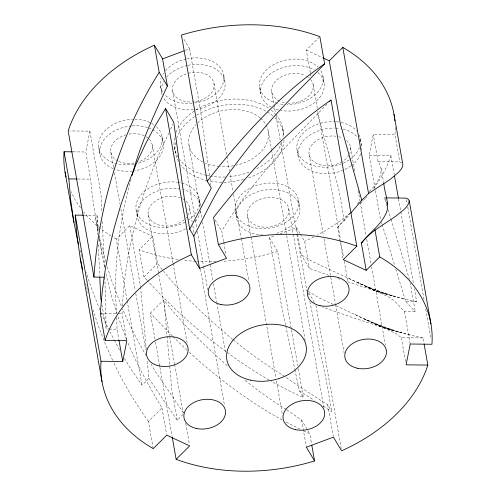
<?xml version="1.0" encoding="UTF-8"?>
<svg xmlns="http://www.w3.org/2000/svg" width="496" height="496" viewBox="0 0 496 496"><rect width="100%" height="100%" fill="white"/><g stroke="black" fill="none" stroke-linecap="round" stroke-linejoin="round"><path stroke-width="0.37" stroke-dasharray="2.48 1.86" d="M126.697 339.934L122.041 313.528L122.264 309.008M122.413 305.989C125.73 246.066 142.228 187.073 168.764 133.319M97.991 232.085L92.56 198.022L90.576 179.149L85.789 151.993L89.881 131.167L69.663 130.932M380.345 218.686L369.173 155.316L373.265 134.49L394.983 134.745L399.776 161.907L401.909 163.004M131.012 179.273C119.077 222.946 113.082 268.417 116.622 313.695M170.636 129.165L172.825 124.322M223.634 241.676L221.768 231.111C238.526 202.424 259.991 176.731 281.561 151.553C296.589 135.073 312.449 119.437 327.782 103.273M357.461 203.98L359.408 201.581M343.003 258.137L337.571 227.311L349.544 213.367M337.571 227.311L344.305 220.608L350.294 213.64M369.241 191.661C376.464 184.066 386.093 171.969 378.057 161.653L373.265 134.49M127.007 299.999L116.269 239.103L129.797 225.649L152.731 236.356L157.517 263.519L163.103 270.667M310.316 72.757L306.33 50.121L319.312 37.206M147.083 280.277L143.989 276.966L139.202 249.81L152.731 236.356M143.989 276.966L157.517 263.519M154.938 339.066L150.375 313.181L163.903 299.733C182.447 324.471 204.972 345.941 228.079 366.37M124.527 358.403L129.946 367.486L142.036 385.249L148.831 378.498L147.207 359.984M153.214 448.626L148.422 421.464L161.95 408.01C149.426 386.688 136.983 365.199 127.763 342.197M148.831 378.498L177.233 420.242L182.937 414.575M185.349 50.35L189.615 48.757L182.987 37.659M285.64 325.196L280.618 301.097L269.44 237.727L275.131 235.594M280.11 233.734L296.465 227.608L299.975 233.48M73.061 151.838L85.789 151.993M369.173 155.316L390.891 155.57L394.246 174.598M378.057 161.653L399.776 161.907M77.847 179L90.576 179.149M386.936 206.007L384.443 197.861L385.938 197.879M84.233 215.214L96.962 215.363L98.549 230.46M395.777 269.018L405.759 301.587L416.659 301.717L414.377 288.777M297.662 234.397L301.258 254.764L312.449 261.547L390.005 297.6L394.94 301.463L404.507 311.674L415.326 311.804L410.254 283.036M100.322 313.274L117.546 313.472M118.296 313.484L122.041 313.528M101.947 304.823L106.218 329.053L108.537 329.077M109.306 329.084L117.031 329.177L118.891 339.704M336.083 305.784L396.391 333.814L401.326 337.677L423.045 337.931L423.975 343.207M416.659 301.717C392.919 297.073 369.985 289.125 347.045 281.61M423.045 337.931C388.622 330.82 355.545 318.457 322.388 307.024M403.626 298.89L376.005 291.102L395.281 296.689L367.486 287.141L385.789 293.979L358.031 282.751L375.23 290.78L347.721 277.958M410.012 335.104L382.391 327.298L401.667 332.903L373.866 323.342L392.175 330.187L364.417 318.965L381.616 326.994L354.107 314.173M340.07 279.242L335.879 277.803M328.898 275.373L309.448 268.472L301.258 254.764M333.306 304.494L318.829 297.761L307.644 290.978M306.33 50.121L322.307 57.586M298.301 368.652L303.403 397.581L287.42 390.017L271.12 381.238M300.061 429.189L284.977 421.476M303.533 430.832L309.783 433.795L311.513 443.604M282.261 420.013C248.639 401.45 217.688 378.225 189.373 352.327M269.142 380.048L254.622 371.318L238.043 360.319L226.418 351.887M286.173 409.473L274.883 402.299L260.282 392.107L243.852 379.508M286.8 409.87L301.599 420.087L307.446 429.877M323.336 406.181L331.787 411.618L327.707 404.792L295.213 383.873L285.38 376.972M294.897 369.619L299.293 390.699L314.241 400.322M284.766 376.545L282.925 375.249C265.627 364.622 249.017 352.861 233.368 339.921M225.804 351.441C197.52 330.534 171.356 306.764 147.597 280.829M232.785 339.438C207.836 318.785 184.022 296.422 163.568 271.262M187.141 350.275L172.887 336.648M172.348 336.108L150.375 313.181M405.759 301.587L415.326 311.804M183.545 412.914L155.57 371.795L150.703 363.419M148.422 421.464C134.862 402.374 122.785 382.199 112.933 360.945M300.365 234.137L304.656 241.316L309.448 268.472M308.81 292.938L314.662 302.727M269.44 237.727L277.63 251.435L297.761 365.608M215.14 220.019L221.768 231.111M299.293 390.699L303.403 397.581M307.836 430.528L309.783 433.795M119.499 349.971L114.477 340.523M146.208 355.688L136.195 337.819L127.007 319.126L122.859 309.442M384.443 197.861L386.458 201.692M109.87 331.681L114.123 339.841M99.863 309.913L91.097 287.444L86.223 272.403M101.134 312.74L108.457 328.966M112.617 360.239L105.611 344.72L97.483 323.659L93.074 310.05M121.377 305.982L111.364 279.856L107.074 266.098M126.573 339.425L117.75 316.07M105.716 261.752L99.175 236.139M117.075 313.9L111.42 295.796L105.71 273.085M388.07 209.709L390.792 218.587M391.022 219.331L409.398 279.285M381.48 222.388L381.932 223.87M382.162 224.607L394.642 265.317M317.502 113.497L338.836 189.571L344.305 220.608M79.924 249.99L81.84 257.244M85.541 283.303L88.034 292.733M308.115 293.241L308.425 294.742M309.839 301.518L326.318 380.581L331.787 411.618M285.795 325.946L294.742 368.863M95.598 218.507L98.134 230.993M99.194 238.874L104.811 268.677M406.429 199.64L407.235 204.209M407.768 207.254L424.278 300.88M425.754 309.25L430.987 338.935M398.542 198.958L400.687 211.135M400.824 211.897L413.441 283.445M381.17 168.417L383.693 182.751M404.507 311.674L410.211 344.007M401.326 337.677L405.585 361.813M360.307 138.868L361.441 145.334M350.505 147.25L354.931 172.341M358.149 190.594L360.028 201.246M360.158 202.002L366.06 235.464M366.73 239.27L371.02 263.605M371.56 266.643L385.373 344.974M322.921 76.291L324.062 82.758M313.119 84.673L317.279 108.246M317.812 111.29L340.479 239.816M340.609 240.572L343.561 257.306M344.23 261.107L347.987 282.404M310.453 73.513L310.98 76.527M309.126 154.492L323.473 235.867M324.012 238.905L335.408 303.552M335.544 304.308L344.125 352.985M297.048 149.941L298.189 156.407M298.542 200.279A32.11 22.425 -10 0 1 254.423 227.72A32.11 22.425 -10 0 1 247.777 189.447A32.11 22.425 -10 0 1 298.542 200.279L299.683 206.745M315.964 305.449L341.198 448.551M282.788 128.582L283.7 133.759M296.465 227.608L297.532 233.641M327.707 404.792L333.281 436.375M271.74 91.915L273.885 104.086M274.021 104.842L275.497 113.212M276.03 116.25L280.19 139.829M280.86 143.629L296.682 233.368M296.819 234.131L306.875 291.164M288.74 208.661A21.006 14.669 -10 0 1 259.885 226.61A21.006 14.669 -10 0 1 255.533 201.574A21.006 14.669 -10 0 1 288.74 208.661L323.739 407.148M268.255 131.13L271.479 149.401M271.61 150.158L305.17 340.492M259.662 87.364L260.803 93.831M301.599 420.087L306.385 447.243M223.77 75.125L224.911 81.592M247.361 215.903L275.925 377.89M276.464 380.934L282.23 413.633M213.974 83.508L226.709 155.756M226.846 156.519L229.394 170.965M230.063 174.772L233.015 191.499M233.554 194.544L241.192 237.888M241.329 238.65L248.837 281.238M235.284 211.352L236.425 217.818M189.615 48.757L200.787 112.127L209.603 175.801M223.764 242.432L225.891 254.504M199.392 199.113L200.533 205.58A32.11 22.425 -10 0 0 182.906 189.571M188.976 145.006L199.981 207.433M200.52 210.478L201.866 218.091M202.535 221.898L212.871 280.519M213.41 283.569L216.628 301.841M216.764 302.603L225.624 352.848M172.596 90.756L194.854 216.994M195.393 220.038L196.862 228.402M197.402 231.446L203.434 265.67M203.571 266.426L207.725 290.005M189.596 207.495L192.144 221.948M192.814 225.748L194.023 232.593M200.458 269.099L224.459 405.226M174.443 147.548L175.355 152.725M160.512 86.199L161.653 92.665M162.006 136.543L163.147 143.009M152.21 144.919L172.992 262.799M173.129 263.562L187.073 342.649M185.696 423.317L189.41 444.373M148.217 214.743L169.539 335.662M169.669 336.424L174.499 363.797M174.635 364.56L183.216 413.23M177.233 420.242L171.759 389.205L163.903 299.733M136.14 210.192L137.28 216.659M155.477 342.11L159.768 366.463M159.904 367.226L172.118 436.492M129.797 225.649L140.442 286.006M140.573 286.762L146.326 349.959M161.95 408.01L166.606 434.415M110.831 152.167L113.646 168.138M114.452 172.701L119.951 203.881M120.888 209.2L135.234 290.575M135.774 293.62L145.694 349.897M127.143 300.762L142.036 385.249M98.754 147.616L99.894 154.082M89.881 131.167L101.06 194.537L101.835 211.532M99.175 235.749L101.984 254.721M210.031 178.87L210.881 185.008M102.294 221.576L104.451 268.689M96.962 215.363L97.848 234.676M98.307 244.714L99.721 275.609M116.721 317.564L117.031 329.177M104.836 277.183L106.218 329.053M186.093 201.227A21.006 14.669 -10 0 1 188.418 214.582M186.849 217.043A21.006 14.669 -10 0 1 185.851 218.215M184.307 219.709A21.006 14.669 -10 0 1 155.651 223.708A21.006 14.669 -10 0 1 152.185 203.782A21.006 14.669 -10 0 1 180.501 197.805M182.46 198.685A21.006 14.669 -10 0 1 185.008 200.303M149.209 139.153A21.006 14.669 -10 0 1 138.024 162.012M134.032 162.998A21.006 14.669 -10 0 1 118.668 161.324M117.967 160.983A21.006 14.669 -10 0 1 111.147 147.25A21.006 14.669 -10 0 1 125.668 134.875M129.01 134.094A21.006 14.669 -10 0 1 144.373 135.761M146.407 136.871A21.006 14.669 -10 0 1 148.18 138.179M275.633 114.241A54.994 38.409 -10 0 1 282.776 137.975M281.691 142.333A54.994 38.409 -10 0 1 256.116 169.055M248.986 172.168A54.994 38.409 -10 0 1 228.439 176.793M225.42 176.991A54.994 38.409 -10 0 1 210.168 176.136M209.417 176.012A54.994 38.409 -10 0 1 207.223 175.584M206.46 175.417A54.994 38.409 -10 0 1 179.651 159.507M177.99 157.021A54.994 38.409 -10 0 1 174.908 135.985M176.049 132.345A54.994 38.409 -10 0 1 195.176 110.453M195.833 110.038A54.994 38.409 -10 0 1 268.826 108.32M271.157 110.038A54.994 38.409 -10 0 1 275.106 113.665M274.914 117.713A54.994 38.409 -10 0 1 284.041 136.598M284.034 140.238A54.994 38.409 -10 0 1 247.095 178.324M243.486 179.422A54.994 38.409 -10 0 1 224.08 182.243M221.861 182.249A54.994 38.409 -10 0 1 208.859 180.904M207.371 180.587A54.994 38.409 -10 0 1 180.563 164.684M178.535 161.56A54.994 38.409 -10 0 1 175.503 142.606M176.7 138.248A54.994 38.409 -10 0 1 196.087 115.624M196.751 115.208A54.994 38.409 -10 0 1 266.569 111.519M267.226 111.898A54.994 38.409 -10 0 1 273.153 116.107M260.536 118.209A40.244 28.105 -10 0 1 236.369 165.162M233.43 165.757A40.244 28.105 -10 0 1 220.075 166.495M219.344 166.445A40.244 28.105 -10 0 1 205.263 163.122M202.647 161.894A40.244 28.105 -10 0 1 196.143 124.471M197.681 122.909A40.244 28.105 -10 0 1 260.016 117.775M262.83 235.042A32.11 22.425 -10 0 1 241.081 202.647A32.11 22.425 -10 0 1 294.122 196.968A32.11 22.425 -10 0 1 274.877 233.752M200.452 211.488A32.11 22.425 -10 0 1 194.544 222.258M185.541 228.916A32.11 22.425 -10 0 1 137.194 216.126A32.11 22.425 -10 0 1 179.992 188.945M181.765 183.105A32.11 22.425 -10 0 1 186.905 221.018M185.045 222.103A32.11 22.425 -10 0 1 136.183 210.453A32.11 22.425 -10 0 1 177.419 182.255M178.138 182.361A32.11 22.425 -10 0 1 180.253 182.751M359.371 139.804A32.11 22.425 -10 0 1 361.584 149.755M360.629 153.878A32.11 22.425 -10 0 1 351.509 165.49M350.889 165.949A32.11 22.425 -10 0 1 299.293 160.065A32.11 22.425 -10 0 1 334.292 128.092M335.78 128.135A32.11 22.425 -10 0 1 340.188 128.576M343.065 129.134A32.11 22.425 -10 0 1 357.796 137.566M346.481 140.504A21.006 14.669 -10 0 1 349.624 153.698M348.992 154.957A21.006 14.669 -10 0 1 342.947 161.181M342.333 161.578A21.006 14.669 -10 0 1 309.299 155.298A21.006 14.669 -10 0 1 335.792 136.177M338.694 136.704A21.006 14.669 -10 0 1 342.668 138.086M317.905 72.453A32.11 22.425 -10 0 1 317.738 99.77A32.11 22.425 -10 0 1 280.637 110.341M278.436 109.839A32.11 22.425 -10 0 1 272.781 107.83M271.362 107.124A32.11 22.425 -10 0 1 268.838 75.2A32.11 22.425 -10 0 1 314.185 69.849M358.943 134.658A32.11 22.425 -10 0 1 360.536 141.8M359.488 147.411A32.11 22.425 -10 0 1 349.748 159.483M349.116 159.923A32.11 22.425 -10 0 1 297.743 152.576A32.11 22.425 -10 0 1 335.383 121.712M336.127 121.768A32.11 22.425 -10 0 1 340.473 122.357M341.167 122.5A32.11 22.425 -10 0 1 356.655 131.099M310.583 79.416A21.006 14.669 -10 0 1 309.194 95.592A21.006 14.669 -10 0 1 287.971 103.131M284.264 102.622A21.006 14.669 -10 0 1 280.197 101.351M279.577 101.072A21.006 14.669 -10 0 1 276.024 80.637A21.006 14.669 -10 0 1 305.288 75.516M306.664 76.229A21.006 14.669 -10 0 1 308.537 77.475M320.85 70.761A32.11 22.425 -10 0 1 286.812 104.6M283.104 104.396A32.11 22.425 -10 0 1 278.802 103.732M277.295 103.373A32.11 22.425 -10 0 1 267.332 69.062A32.11 22.425 -10 0 1 317.824 66.96M187.953 65.323A32.11 22.425 -10 0 1 224.992 82.125A32.11 22.425 -10 0 1 194.103 109.653M193.341 109.728A32.11 22.425 -10 0 1 163.723 98.196M162.18 94.804A32.11 22.425 -10 0 1 163.624 81.511M166.594 77.165A32.11 22.425 -10 0 1 187.209 65.484M188.096 73.272A21.006 14.669 -10 0 1 213.416 89.156A21.006 14.669 -10 0 1 178.721 99.002A21.006 14.669 -10 0 1 187.432 73.464M186.812 58.857A32.11 22.425 -10 0 1 223.851 75.659A32.11 22.425 -10 0 1 192.963 103.187M192.2 103.261A32.11 22.425 -10 0 1 165.106 95.027M162.589 91.729A32.11 22.425 -10 0 1 161.107 78.318M162.831 74.412A32.11 22.425 -10 0 1 163.606 73.154M165.453 70.699A32.11 22.425 -10 0 1 186.068 59.018M152.588 129.716A32.11 22.425 -10 0 1 161.597 153.326A32.11 22.425 -10 0 1 133.102 170.977M132.339 171.064A32.11 22.425 -10 0 1 113.894 168.938M113.2 168.665A32.11 22.425 -10 0 1 101.134 144.454A32.11 22.425 -10 0 1 131.459 125.947M132.221 125.885A32.11 22.425 -10 0 1 151.168 129.003M156.395 126.716A32.11 22.425 -10 0 1 137.944 163.358M134.218 164.17A32.11 22.425 -10 0 1 98.53 145.483A32.11 22.425 -10 0 1 132.606 119.331M134.856 119.3A32.11 22.425 -10 0 1 150.028 122.537M151.447 123.25A32.11 22.425 -10 0 1 154.089 124.874M395.213 127.41A166.985 116.622 -10 0 1 394.983 134.745M390.891 155.57A166.985 116.622 -10 0 1 373.066 189.181M366.854 196.788A166.985 116.622 -10 0 1 365.837 197.935M365.323 198.505A166.985 116.622 -10 0 1 359.953 204.129M350.567 212.734A166.985 116.622 -10 0 1 317.223 235.16M313.974 236.852A166.985 116.622 -10 0 1 304.656 241.316M277.63 251.435A166.985 116.622 -10 0 1 222.121 261.318M216.058 261.584A166.985 116.622 -10 0 1 199.491 261.497M198.747 261.466A166.985 116.622 -10 0 1 196.509 261.355M195.765 261.311A166.985 116.622 -10 0 1 183.235 260.214M178.157 259.551A166.985 116.622 -10 0 1 139.202 249.81M116.269 239.103A166.985 116.622 -10 0 1 111.743 236.381M111.11 235.984A166.985 116.622 -10 0 1 101.172 228.985M100.564 228.507A166.985 116.622 -10 0 1 83.564 211.842M80.408 207.743A166.985 116.622 -10 0 1 71.021 191.568"/><path stroke-width="0.74" d="M93.936 277.059C98.884 204.96 120.491 133.56 159.191 72.329L154.399 45.167A166.985 116.622 -10 0 0 68.169 130.913L93.936 277.059L104.11 277.177M385.938 197.879L406.156 198.115L408.295 199.218L409.243 200.824C408.32 207.812 400.942 211.6 396.161 215.921C384.109 224.539 370.673 231.155 361.41 243.189L366.203 270.351L379.731 256.897L374.945 229.735M83.483 215.208L75.243 215.109L101.017 361.255L122.735 361.51L126.827 340.684L105.109 340.43L100.322 313.274L102.207 291.722L105.22 269.973L109.337 248.198L114.539 226.56L120.77 205.22L127.993 184.345L136.146 164.083L145.179 144.603L155.012 126.04L165.571 108.537L173.761 122.245L184.283 198.195L189.751 229.233L193.831 236.059L199.535 268.392L226.56 258.273L218.37 244.565L213.578 217.409C247.888 173.96 285.07 131.533 331.03 100.043L356.798 246.19L343.269 259.644L366.203 270.351M132.029 175.572C140.349 144.441 153.772 115.122 167.375 86.031L162.589 58.875L154.399 45.167M189.751 229.233L211.308 188.077L207.198 181.195L181.424 35.049A166.985 116.622 -10 0 1 319.858 36.673L324.644 63.829C304.649 84.791 283.7 104.854 265.025 127.069C254.256 139.903 243.933 153.103 233.963 166.563C217.217 187.637 206.64 212.592 193.831 236.059M207.198 181.195C241.509 137.745 278.684 95.319 324.644 63.829M361.41 243.189C368.472 233.585 378.789 226.728 384.636 216.144C391.307 206.1 384.567 194.184 383.83 183.508M350.79 213.057L361.764 200.272L368.559 193.521L389.775 179.707L398.517 172.341L401.152 169.297L402.603 166.718L402.857 164.61L393.998 114.39M361.764 200.272L340.43 124.205L329.257 60.828L342.786 47.374A166.985 116.622 -10 0 1 394.543 117.98M329.406 101.661L331.03 100.043M172.255 437.255L176.142 459.327L189.67 445.879L166.743 435.172L153.214 448.626A166.985 116.622 -10 0 1 101.017 361.255M162.589 58.875L183.923 50.883M66.086 177.066A166.985 116.622 -10 0 1 64.071 151.733L72.311 151.832M64.071 151.733L68.863 178.895L77.097 178.994M424.111 343.964L427.831 365.087L406.119 364.833L410.211 344.007L431.929 344.267A166.985 116.622 -10 0 0 379.731 256.897M323.001 57.908L329.257 60.828M159.191 72.329L167.375 86.031M165.571 108.537L191.344 254.684L199.535 268.392M176.142 459.327A166.985 116.622 -10 0 0 314.576 460.951L306.385 447.243L333.411 437.125L341.601 450.833A166.985 116.622 -10 0 0 427.831 365.087M386.675 202.281L387.55 204.631M65.057 172.087L73.91 222.307L78.393 244.187M75.243 215.109L77.109 236.704L80.296 258.521L82.615 269.836M409.243 200.824L430.943 323.913M394.512 176.123L398.406 198.195M342.786 47.374L368.559 193.521M311.779 445.11L314.576 460.951M119.021 340.454L122.735 361.51M101.413 301.797L100.744 298.009L99.789 277.152M80.296 258.521L102.002 381.61M73.91 222.307L70.723 200.489L68.863 178.895M105.109 340.43A166.985 116.622 -10 0 1 191.344 254.684M218.37 244.565A166.985 116.622 -10 0 1 356.798 246.19M394.717 119.424A166.985 116.622 -10 0 1 394.866 120.869M295.684 429.666A21.006 14.669 -10 0 0 324.545 411.711A21.006 14.669 -10 0 0 291.338 404.631A21.006 14.669 -10 0 0 295.684 429.666M196.54 428.501A21.006 14.669 -10 0 0 225.401 410.552A21.006 14.669 -10 0 0 192.188 403.465A21.006 14.669 -10 0 0 196.54 428.501M159.154 365.924A21.006 14.669 -10 0 0 188.015 347.975A21.006 14.669 -10 0 0 154.808 340.888A21.006 14.669 -10 0 0 159.154 365.924M220.918 304.513A21.006 14.669 -10 0 0 249.779 286.564A21.006 14.669 -10 0 0 216.566 279.477A21.006 14.669 -10 0 0 220.918 304.513M320.063 305.672A21.006 14.669 -10 0 0 348.924 287.723A21.006 14.669 -10 0 0 315.716 280.643A21.006 14.669 -10 0 0 320.063 305.672M250.821 380.209A40.244 28.105 -10 0 0 306.113 345.817A40.244 28.105 -10 0 0 242.488 332.246A40.244 28.105 -10 0 0 250.821 380.209M357.449 368.249A21.006 14.669 -10 0 0 386.31 350.3A21.006 14.669 -10 0 0 353.102 343.22A21.006 14.669 -10 0 0 357.449 368.249"/></g></svg>
